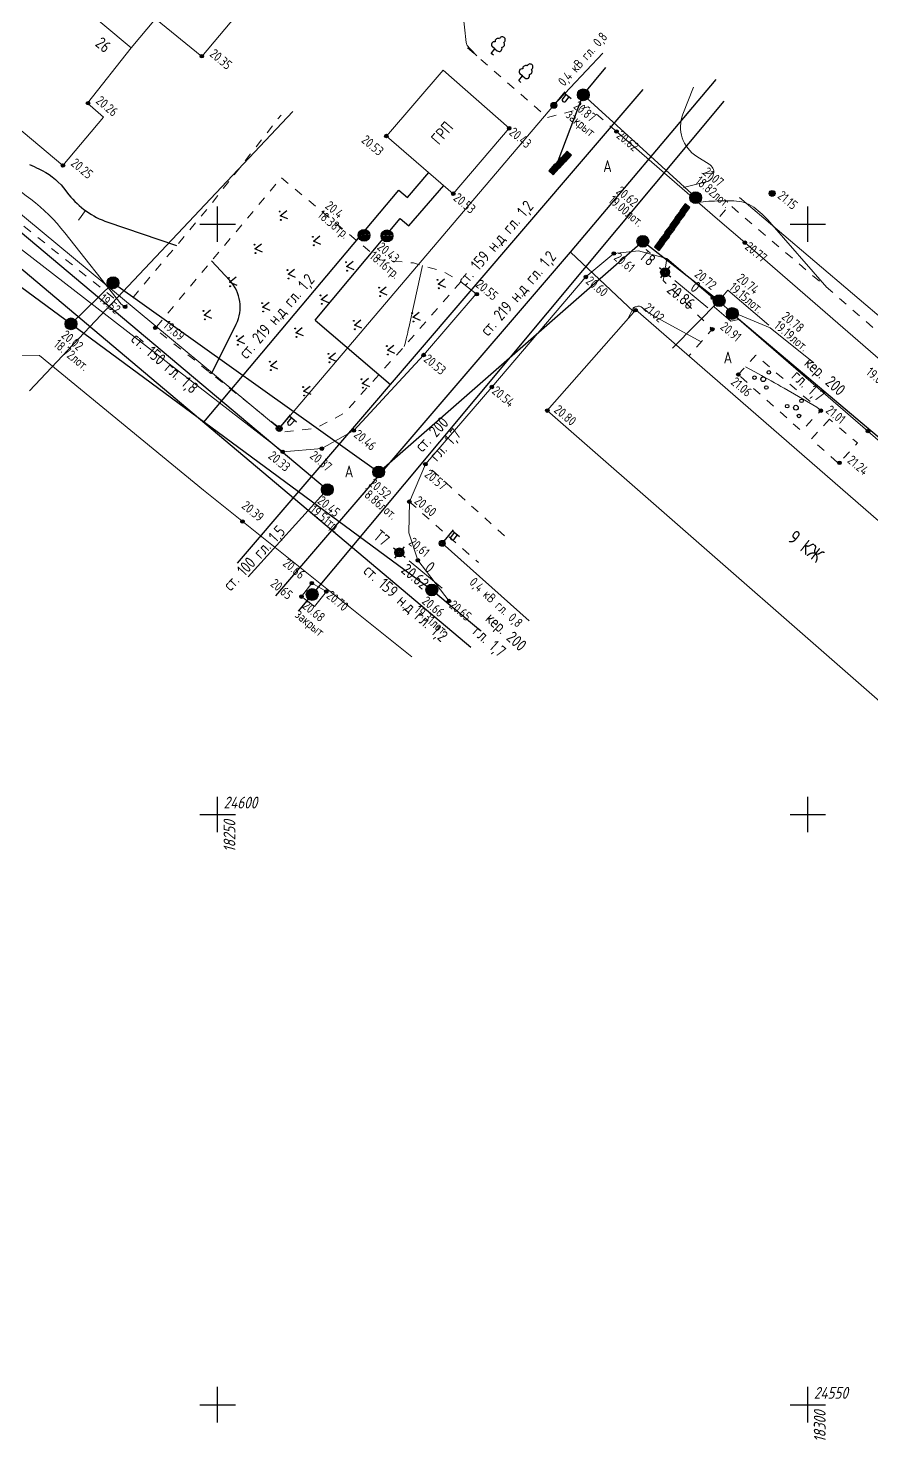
# Model space of a CAD drawing. Header units: metres. Extents: x 2491 to 4153, y 1142 to 2058.
# Drawn here: x 2826 to 2897.4, y 1553.3 to 1672.9 of the extents above; entities that cross this region are included whole.
import ezdxf
from ezdxf.enums import TextEntityAlignment as Align

# ---------------------------------------------------------------- set-up
doc = ezdxf.new("R2010")
doc.units = ezdxf.units.M
doc.linetypes.add('g5_01_5x1_5', pattern=[1.5, 0.75, -0.75])
for name, color, linetype, transparency in [('01_Геодезические пункты', 7, 'Continuous', 0.6), ('02_Сетка', 7, 'Continuous', 0.6), ('03_Здания и строения', 7, 'Continuous', 0.6), ('06_Инженерно-технические сооружения', 7, 'Continuous', 0.6), ('07_Объекты электропередачи', 7, 'Continuous', 0.6), ('10_Границы покрытий и угодий', 7, 'Continuous', 0.6), ('13_Растительность', 7, 'Continuous', 0.6), ('19_Горизонтали', 7, 'Continuous', 0.6), ('30_Канализация', 7, 'Continuous', 0.6), ('31_Водопровод', 7, 'Continuous', 0.6), ('33_Газопровод', 7, 'Continuous', 0.6), ('35_Телефон', 7, 'Continuous', 0.6), ('37_Кабель низкого напряжения', 7, 'Continuous', 0.6), ('44_Крышки колодцев', 7, 'Continuous', 0.6), ('61_Отметки высоты поверхности', 7, 'Continuous', 0.6)]:
    doc.layers.add(name, color=color, linetype=linetype, transparency=transparency)
doc.layers.add('Сетка', color=7, linetype='Continuous')
doc.styles.add('LIKE11', font='GOST_0.TTF')
doc.styles.add('LIKE14', font='GOST_0.TTF')
doc.styles.add('LIKE17', font='GOST_0.TTF')
doc.styles.add('LIKE32', font='GOST_0.TTF')
doc.styles.add('LIKE36', font='GOST_0.TTF')
doc.styles.add('Line_GUGK', font='GOST_0.TTF')
doc.styles.get("Standard").update_dxf_attribs({"font": 'GOST_0.TTF'})
doc.linetypes.add('g5_119_3', pattern='A,4,-1,[31,GUGK_2005.shx,S=0.1,R=0,X=0,Y=0],4,[31,GUGK_2005.shx,S=0.1,R=180,X=0,Y=0],-1', length=10)
doc.linetypes.add('g5_122_g', pattern='A,1,-1,1.5,-0.4,["Г",Line_GUGK,S=1,R=0,X=0,Y=-0.5],-1.5,1.5,-1,4,-1,4,-1,3', length=20.9)
doc.linetypes.add('g5_122_k', pattern='A,1,-1,1.5,-0.4,["К",Line_GUGK,S=1,R=0,X=0,Y=-0.5],-1.5,1.5,-1,4,-1,4,-1,3', length=20.9)
doc.linetypes.add('g5_122_kl', pattern='A,1,-1,1.5,-0.4,["Кл",Line_GUGK,S=1,R=0,X=0,Y=-0.5],-2.4,1.5,-1,4,-1,4,-1,3', length=21.8)
doc.linetypes.add('g5_122_v', pattern='A,1,-1,1.5,-0.4,["В",Line_GUGK,S=1,R=0,X=0,Y=-0.5],-1.5,1.5,-1,4,-1,4,-1,3', length=20.9)
doc.linetypes.add('g5_133_t', pattern='A,2,[27,GUGK_2005.shx,S=0.4,R=0,X=0,Y=0],2,-1,2,[27,GUGK_2005.shx,S=0.4,R=0,X=0,Y=0],2,-1,2,[27,GUGK_2005.shx,S=0.4,R=0,X=0,Y=0],2,-0.1,["V",Line_GUGK,S=1,R=0,X=0,Y=-0.5],-1', length=15.1)
doc.linetypes.add('g5_386_1', pattern='A,0,-0.75,[39,GUGK_2005.shx,S=0.5,R=0,X=0.55,Y=0],-0.75', length=1.5)

# ---------------------------------------------------------------- blocks, each defined once
blk = doc.blocks.new('g5_012')
at = {"color": 92}
for points in [[(0, -1.5), (0, 1.5)], [(-1.5, 0), (1.5, 0)]]:
    blk.add_lwpolyline(points, dxfattribs=at)
blk = doc.blocks.new('g5_416')
at = {"color": 0}
blk.add_lwpolyline([(0.36, 0.6), (0, 0), (-0.36, 0.6)], dxfattribs=at)
for centre in [(-0.36, 0), (0.36, 0)]:
    blk.add_circle(centre, 0.0375, dxfattribs=at)
blk = doc.blocks.new('g5_106_1a')
h = blk.add_hatch(color=255)
edge = h.paths.add_edge_path()
edge.add_arc((0, 0), 0.212, 0, 360)
at = {"color": 0}
blk.add_circle((0, 0), 0.25, dxfattribs=at)
blk = doc.blocks.new('g5_330')
blk.add_hatch(color=0).paths.add_polyline_path([(0.15, 0, 1), (-0.15, 0, 1)])
at = {"color": 0}
blk.add_circle((0, 0), 0.15, dxfattribs=at)
blk = doc.blocks.new('g5_394')
at = {"color": 0}
for centre, radius in [((0, 0), 0.2), ((0, 0.75), 0.15), ((-0.65, -0.37), 0.15), ((0.65, -0.37), 0.15)]:
    blk.add_circle(centre, radius, dxfattribs=at)
blk = doc.blocks.new('g5_117kb')
h = blk.add_hatch(color=255)
h.paths.add_polyline_path([(0.04, 0.04), (0.46, 0.04, 0.367426), (0.04, 0.46)])
h.paths.add_polyline_path([(-0.04, 0.46, 0.367426), (-0.46, 0.04), (-0.04, 0.04)])
h.paths.add_polyline_path([(-0.04, -0.04), (-0.46, -0.04, 0.367426), (-0.04, -0.46)])
h.paths.add_polyline_path([(0.04, -0.46, 0.367426), (0.46, -0.04), (0.04, -0.04)])
at = {"color": 0}
for points in [[(-0.5, 0), (0.5, 0)], [(0, 0.5), (0, -0.5)]]:
    blk.add_lwpolyline(points, dxfattribs=at)
blk.add_circle((0, 0), 0.5, dxfattribs=at)
blk = doc.blocks.new('g5_117kl')
h = blk.add_hatch(color=255)
h.paths.add_polyline_path([(0.42, 0.2, 0.633652), (-0.42, 0.2)])
h.paths.add_polyline_path([(-0.45, 0.12, 0.067116), (-0.46, 0, 0.067116), (-0.45, -0.12), (0.45, -0.12, 0.067116), (0.46, 0, 0.067116), (0.45, 0.12)])
h.paths.add_polyline_path([(-0.42, -0.2, 0.633652), (0.42, -0.2)])
at = {"color": 0}
for p, q in [((-0.47, 0.16), (0.47, 0.16)), ((-0.47, -0.16), (0.47, -0.16))]:
    blk.add_line(p, q, dxfattribs=at)
blk.add_circle((0, 0), 0.5, dxfattribs=at)
blk = doc.blocks.new('g5_128a')
h = blk.add_hatch(color=255)
h.paths.add_polyline_path([(-0.1625, 0.2125), (-0.3375, 0.2125), (-0.3375, -0.2125), (-0.1625, -0.2125)])
h.paths.add_polyline_path([(0.0875, 0.2125), (-0.0875, 0.2125), (-0.0875, -0.2125), (0.0875, -0.2125)])
h.paths.add_polyline_path([(0.3375, 0.2125), (0.1625, 0.2125), (0.1625, -0.2125), (0.3375, -0.2125)])
at = {"color": 0}
blk.add_lwpolyline([(-0.375, -0.25), (0.375, -0.25), (0.375, 0.25), (-0.375, 0.25)], close=True, dxfattribs=at)
for points in [[(-0.125, -0.25), (-0.125, 0.25)], [(0.125, -0.25), (0.125, 0.25)]]:
    blk.add_lwpolyline(points, dxfattribs=at)
blk = doc.blocks.new('g5_005_1')
h = blk.add_hatch(color=255)
edge = h.paths.add_edge_path()
edge.add_arc((0, 0), 0.338, 0, 360)
edge = h.paths.add_edge_path(flags=16)
edge.add_arc((0, 0), 0.1, 0, 360)
at = {"color": 0}
for p, q in [((-0.625, 0), (-0.375, 0)), ((0, 0.625), (0, 0.375)), ((0.375, 0), (0.625, 0)), ((0, -0.375), (0, -0.625))]:
    blk.add_line(p, q, dxfattribs=at)
for radius in [0.375, 0.0625]:
    blk.add_circle((0, 0), radius, dxfattribs=at)
blk = doc.blocks.new('g5_117g')
h = blk.add_hatch(color=255)
h.paths.add_polyline_path([(-0.46, 0, 0.177899), (-0.35, -0.3), (0.3, 0.35, 0.639215)])
h.paths.add_polyline_path([(-0.3, -0.35, 0.639215), (0.46, 0, 0.177899), (0.35, 0.3)])
at = {"color": 0}
blk.add_lwpolyline([(-0.35, -0.35), (0.35, 0.35)], dxfattribs=at)
blk.add_circle((0, 0), 0.5, dxfattribs=at)
blk = doc.blocks.new('g5_110_1c')
h = blk.add_hatch(color=255)
edge = h.paths.add_edge_path()
edge.add_arc((0, 0), 0.212, 0, 360)
edge = h.paths.add_edge_path(flags=16)
edge.add_arc((0, 0), 0.0975, 0, 360)
h = blk.add_hatch(color=0)
edge = h.paths.add_edge_path()
edge.add_arc((0, 0), 0.06, 0, 360)
at = {"color": 0}
for p, q in [((0, 0.25), (0, 1.5)), ((0, 1.38), (0.75, 1.38))]:
    blk.add_line(p, q, dxfattribs=at)
blk.add_lwpolyline([(0.2, 1.38), (0.2, 0.93, 1.040016), (0.55, 0.93), (0.55, 1.38)], format="xyb", dxfattribs=at)
for radius in [0.25, 0.06]:
    blk.add_circle((0, 0), radius, dxfattribs=at)
blk = doc.blocks.new('g5_117v')
h = blk.add_hatch(color=255)
h.paths.add_polyline_path([(-0.46, 0.04), (0.46, 0.04, 0.921954)])
h.paths.add_polyline_path([(0.46, -0.04), (-0.46, -0.04, 0.921954)])
at = {"color": 0}
blk.add_line((-0.5, 0), (0.5, 0), dxfattribs=at)
blk.add_circle((0, 0), 0.5, dxfattribs=at)
blk = doc.blocks.new('g5_367_1')
at = {"color": 0}
for points in [[(0, 0.5), (-0.26, 0.5)], [(0, 0.5), (0.26, 0.5)], [(0, 0), (0, 0.5)], [(0.25, 0), (0, 0)]]:
    blk.add_lwpolyline(points, dxfattribs=at)
for centre, start, end in [((-0.2, 1.16), 97.9406, 227.8197), ((0, 1.5), 90, 202.242), ((0, 1.5), 337.758, 90), ((0.2, 1.16), 312.1803, 82.0594), ((-0.26, 0.75), 115.6346, 270), ((0.26, 0.75), 270, 64.3654)]:
    blk.add_arc(centre, 0.25, start, end, dxfattribs=at)
blk = doc.blocks.new('g_scratch')
at = {"color": 0, "linetype": 'ByBlock', "lineweight": 15}
blk.add_line((0, 0), (1, 0), dxfattribs=at)

msp = doc.modelspace()

# ---------------------------------------------------------------- linework, layer by layer
at = {"color": 7, "linetype": 'Continuous', "lineweight": 5, "flags": 128}
for points in [[(2888.72, 1647.71), (2885.24, 1650.67), (2884.83, 1650.16)], [(2892.53, 1644.52), (2888.84, 1647.48), (2886.11, 1648.61)]]:
    msp.add_lwpolyline(points, dxfattribs=at)
at = {"layer": '01_Геодезические пункты', "color": 7, "lineweight": 20, "flags": 128}
for points in [[(2883.54, 1649.17), (2880.76, 1651.48)], [(2861.04, 1625.43), (2858.26, 1627.75)]]:
    msp.add_lwpolyline(points, dxfattribs=at)
at = {"layer": '03_Здания и строения', "color": 7, "linetype": 'Continuous', "lineweight": 20, "flags": 128}
for points in [[(2830.07, 1675.07), (2853.52, 1702.73), (2861.82, 1695.59), (2840.69, 1670.46), (2836.77, 1673.65), (2834.7, 1671.2), (2830.07, 1675.07)], [(2801.14, 1699.67), (2793.65, 1690.87), (2828.93, 1661.22), (2832.35, 1665.31), (2831.01, 1666.49), (2834.7, 1671.2), (2830.07, 1675.07), (2801.14, 1699.67)], [(2866.72, 1664.38), (2861.99, 1658.83), (2856.32, 1663.72), (2861.13, 1669.3), (2866.72, 1664.38)], [(2869.95, 1640.46), (2877.44, 1649), (2914.24, 1617), (2910.74, 1612.8), (2954.69, 1574.45), (2946.81, 1565.67), (2902.5, 1604.5), (2906.21, 1608.74), (2869.95, 1640.46)]]:
    msp.add_lwpolyline(points, dxfattribs=at)
at = {"layer": '06_Инженерно-технические сооружения', "color": 7, "linetype": 'Continuous', "lineweight": 20, "flags": 128}
msp.add_lwpolyline([(2850.01, 1625.85), (2849.13, 1624.71), (2850.22, 1623.87), (2851.24, 1625.14), (2850.01, 1625.85)], dxfattribs=at)
at = {"layer": '10_Границы покрытий и угодий', "color": 7, "linetype": 'Continuous', "lineweight": 20, "flags": 128}
for points in [[(2793.65, 1690.87), (2793.06, 1690.12), (2791.16, 1686.31), (2791.15, 1684.99), (2791.91, 1682.95), (2794.01, 1680.33), (2797.17, 1677.69), (2823.67, 1655.47), (2847.54, 1636.97), (2850.86, 1637.24), (2853.57, 1638.78), (2859.48, 1645.17), (2863.94, 1650.34), (2862.62, 1651.37)], [(2875.81, 1664.1), (2884.38, 1656.69), (2886.69, 1654.69), (2901.38, 1641.98), (2918.27, 1627.17)], [(2954.69, 1574.45), (2955.84, 1579.62), (2954.31, 1582.57), (2950.08, 1586.28), (2919.36, 1613.12), (2919.47, 1615.82), (2919.06, 1618.11), (2918.02, 1620.35), (2916.45, 1621.88), (2897.11, 1638.73), (2886.17, 1648.19), (2885.51, 1648.03), (2884.11, 1649.21), (2883.97, 1650.01), (2880.09, 1653.35), (2877.68, 1654), (2875.59, 1653.77), (2873.22, 1651.78), (2865.26, 1642.46), (2859.63, 1635.93), (2858.27, 1632.74), (2858.23, 1630.12), (2858.99, 1627.78), (2861.63, 1624.33)], [(2822.72, 1645.15), (2826.95, 1645.12), (2840.83, 1633.71), (2858.47, 1619.61)]]:
    msp.add_lwpolyline(points, dxfattribs=at)
at = {"layer": '10_Границы покрытий и угодий', "color": 7, "linetype": 'g5_01_5x1_5', "lineweight": 20, "flags": 128}
for points in [[(2791.15, 1684.99), (2798.76, 1678.52), (2807.79, 1670.82), (2817.92, 1662.2), (2824.65, 1656.85), (2834.19, 1649.23), (2841.51, 1657.99), (2847.4, 1665.5)], [(2875.81, 1664.1), (2873.41, 1666.2), (2869.97, 1665.28), (2862.71, 1671.61)], [(2862.62, 1651.37), (2858.06, 1646.15), (2852.73, 1640.22), (2850.32, 1638.96), (2847.68, 1638.66), (2836.72, 1647.41), (2847.43, 1660.2), (2855.78, 1653.22), (2858.61, 1652.97), (2861.2, 1652.22), (2862.62, 1651.37)], [(2905.21, 1647.02), (2901.85, 1643.68), (2900.04, 1645.32), (2894.16, 1650.45), (2887.64, 1655.97), (2885.41, 1657.88), (2884.38, 1656.69)], [(2880.09, 1653.35), (2879.78, 1651.48), (2883.92, 1647.36), (2881.94, 1645.09)], [(2886.12, 1643.51), (2887.62, 1645.15), (2893.12, 1640.46), (2891.48, 1638.74), (2886.12, 1643.51)], [(2893.85, 1639.73), (2892.31, 1638.05), (2894.64, 1635.98), (2896.22, 1637.72), (2893.85, 1639.73)], [(2866.32, 1629.86), (2859.63, 1635.93)], [(2858.27, 1632.74), (2864.12, 1627.59)]]:
    msp.add_lwpolyline(points, dxfattribs=at)
at = {"layer": '13_Растительность', "color": 92, "linetype": 'g5_386_1', "lineweight": 20, "flags": 128}
msp.add_lwpolyline([(2886.24, 1658.52), (2902.19, 1644.96), (2921.61, 1628.15)], dxfattribs=at)
at = {"layer": '19_Горизонтали', "color": 32, "linetype": 'Continuous', "lineweight": 20, "flags": 128}
for points, elevation in [([(2856.54, 1689.31), (2861.26, 1679.61, -0.087208), (2862.8, 1674.25), (2863.08, 1671.64, 0.167814), (2863.24, 1671.3), (2863.24, 1671.3, -0.006805), (2863.51, 1671.01), (2863.98, 1670.5)], 20.5), ([(2882.34, 1667.86), (2881.44, 1665.57, 0.36357), (2882.63, 1661.99), (2883.66, 1661.35, -0.666309), (2883.42, 1659.84), (2881.49, 1659.37)], 21), ([(2833.86, 1649.49), (2829.08, 1655.53, 0.12137), (2822.76, 1660.43), (2820.62, 1661.38, -0.027963), (2817.45, 1663.01), (2815.91, 1663.91)], 19.5), ([(2893.64, 1650.89), (2888.81, 1656.43, 0.056771), (2887.44, 1657.68), (2887.44, 1657.68, 0.159575), (2885.75, 1658.22), (2884.35, 1658.22, 0.022822), (2883.39, 1658.17), (2882.92, 1658.12)], 21), ([(2857.84, 1645.9), (2857.91, 1646.15, 0.015394), (2858.04, 1646.66), (2858.06, 1646.76, 0.000255), (2858.22, 1647.47), (2859.39, 1652.75)], 20.5), ([(2876.77, 1648.24), (2877.2, 1649.07, -0.082237), (2877.29, 1649.19), (2877.31, 1649.2, -0.172128), (2877.4, 1649.24), (2877.4, 1649.24, 0.065366), (2877.5, 1649.26), (2877.61, 1649.3, -0.260542), (2877.91, 1649.25), (2878.17, 1649.04, 0.045596), (2879.01, 1648.47), (2883, 1646.3)], 21), ([(2886.73, 1644.18), (2887.83, 1643.58, -0.006028), (2890.01, 1642.35), (2892.77, 1640.76)], 21)]:
    msp.add_lwpolyline(points, format="xyb", dxfattribs=dict(at, elevation=elevation))
at = {"layer": '19_Горизонтали', "color": 32, "linetype": 'Continuous', "lineweight": 30, "elevation": 20, "flags": 128}
for points in [[(2826.1, 1661.31, 0.008648), (2826.87, 1660.95), (2826.87, 1660.95, -0.12137), (2828.98, 1659.32), (2829.43, 1658.75, 0.144311), (2832.72, 1656.43), (2838.55, 1654.45)], [(2841.29, 1643.73), (2841.4, 1643.66, 0.450946), (2841.58, 1643.7), (2843.6, 1647.78, 0.312174), (2843.06, 1651.48), (2841.51, 1653.14)]]:
    msp.add_lwpolyline(points, format="xyb", dxfattribs=at)
at = {"layer": '30_Канализация', "color": 12, "linetype": 'g5_122_k', "lineweight": 30, "flags": 128}
for points in [[(2746.21, 1712.03), (2781.99, 1684.34), (2821.67, 1653.65), (2829.61, 1647.81), (2860.17, 1625.27), (2864.29, 1621.83)], [(2829.61, 1647.81), (2833.17, 1651.29), (2855.67, 1635.26), (2878.05, 1654.8), (2884.51, 1649.77), (2885.62, 1648.69)], [(2880.55, 1645.74), (2884.51, 1649.77)], [(2885.62, 1648.69), (2902.05, 1634.82), (2908.81, 1628.98), (2919.63, 1620.37), (2928.83, 1631.14)]]:
    msp.add_lwpolyline(points, dxfattribs=at)
at = {"layer": '30_Канализация', "color": 42, "linetype": 'g5_122_kl', "lineweight": 30, "flags": 128}
for points in [[(2870.86, 1661.62), (2873, 1667.21), (2874.91, 1669.52)], [(2873, 1667.21), (2882.51, 1658.53)]]:
    msp.add_lwpolyline(points, dxfattribs=at)
at = {"layer": '31_Водопровод', "color": 94, "linetype": 'g5_122_v', "lineweight": 30, "flags": 128}
for points in [[(2811.31, 1667.38), (2851.32, 1633.77)], [(2848.89, 1623.46), (2884.93, 1666.68)], [(2844.62, 1626.38), (2851.32, 1633.77)]]:
    msp.add_lwpolyline(points, dxfattribs=at)
at = {"layer": '33_Газопровод', "color": 132, "linetype": 'g5_122_g', "lineweight": 30, "flags": 128}
for points in [[(2749.36, 1716.72), (2763.26, 1704.83), (2863.49, 1620.41)], [(2846.95, 1624.78), (2871.93, 1653.87), (2884.27, 1668.5)], [(2843.72, 1627.54), (2878.06, 1667.65)], [(2840.86, 1639.47), (2857.38, 1659.12), (2858.11, 1658.51), (2859.92, 1660.62)], [(2850.28, 1648.13), (2857.49, 1656.72), (2858.22, 1656.12), (2861.2, 1659.52)], [(2871.93, 1653.87), (2877.28, 1648.82)], [(2850.28, 1648.13), (2856.66, 1642.66)]]:
    msp.add_lwpolyline(points, dxfattribs=at)
at = {"layer": '35_Телефон', "color": 6, "linetype": 'g5_133_t', "lineweight": 20, "flags": 128}
msp.add_lwpolyline([(2826.08, 1642.13), (2848.4, 1665.81)], dxfattribs=at)
at = {"layer": '37_Кабель низкого напряжения', "color": 1, "linetype": 'g5_119_3', "lineweight": 20, "flags": 128}
for points in [[(2808.58, 1710.01), (2804.77, 1713.37), (2813, 1734.9), (2792.37, 1751.34), (2777.96, 1734.95), (2763.17, 1717.64), (2762.1, 1713.77), (2764.33, 1709.53), (2782.39, 1694.48), (2799.11, 1678.89), (2847.25, 1638.94), (2870.51, 1666.32), (2874.65, 1670.74)], [(2861.05, 1629.22), (2868.42, 1622.66)]]:
    msp.add_lwpolyline(points, dxfattribs=at)

# ---------------------------------------------------------------- block references
at = {"layer": '01_Геодезические пункты', "color": 7, "linetype": 'Continuous', "lineweight": 20, "rotation": 320.2244407250127}
for p in [(2879.93, 1652.18, 20.86), (2857.42, 1628.45, 20.62)]:
    msp.add_blockref('g5_005_1', p, dxfattribs=at)
at = {"layer": '02_Сетка', "color": 92, "linetype": 'Continuous', "lineweight": 15, "ltscale": 0.5}
for p in [(2842.03, 1656.26), (2892.03, 1656.26), (2842.03, 1606.26), (2892.03, 1606.26), (2842.03, 1556.26), (2892.03, 1556.26)]:
    msp.add_blockref('g5_012', p, dxfattribs=at)
at = {"layer": '06_Инженерно-технические сооружения', "color": 7, "linetype": 'Continuous', "lineweight": 20}
for p, rotation in [((2871.57, 1661.99, 20.59), 228.1940694444445), ((2870.51, 1660.89, 20.59), 228.1940699250813), ((2871.05, 1661.45, 20.59), 228.1940694444445), ((2881.19, 1656.93, 19.09), 231.8710083333333), ((2881.61, 1657.52, 19.12), 231.8710075338719), ((2880.32, 1655.7, 19.05), 231.8710083333333), ((2880.76, 1656.31, 19.09), 231.8710083333333), ((2879.45, 1654.47, 19.04), 231.8710083333333), ((2879.89, 1655.08, 19.05), 231.8710083333333)]:
    msp.add_blockref('g5_128a', p, dxfattribs=dict(at, rotation=rotation))
at = {"layer": '07_Объекты электропередачи', "color": 7, "linetype": 'Continuous', "lineweight": 20, "rotation": 320.2244407250127}
for name, p in [('g5_110_1c', (2870.51, 1666.32, 20.66)), ('g5_106_1a', (2889, 1658.86, 21.15)), ('g5_110_1c', (2847.25, 1638.94, 20.4)), ('g5_110_1c', (2861.05, 1629.22, 20.82))]:
    msp.add_blockref(name, p, dxfattribs=at)
at = {"layer": '13_Растительность', "color": 92, "linetype": 'Continuous', "lineweight": 20, "rotation": 320.2655484459036}
for name, p in [('g5_367_1', (2865.19, 1670.72)), ('g5_367_1', (2867.53, 1668.42)), ('g5_394', (2888.24, 1643.12)), ('g5_394', (2891.01, 1640.71))]:
    msp.add_blockref(name, p, dxfattribs=at)
at = {"layer": '13_Растительность', "color": 92, "linetype": 'Continuous', "lineweight": 20, "ltscale": 0.5, "rotation": 277.5631784342272}
for p in [(2847.33, 1656.97), (2850.14, 1654.82), (2845.19, 1654.16), (2847.99, 1652.01), (2852.95, 1652.67), (2843.04, 1651.35), (2860.71, 1651.18), (2850.8, 1649.86), (2855.76, 1650.52), (2840.89, 1648.55), (2845.84, 1649.21), (2858.56, 1648.37), (2853.61, 1647.71), (2843.69, 1646.4), (2848.65, 1647.06), (2851.46, 1644.91), (2856.41, 1645.57), (2846.5, 1644.25), (2854.27, 1642.76), (2849.31, 1642.1)]:
    msp.add_blockref('g5_416', p, dxfattribs=at)
at = {"layer": '19_Горизонтали', "color": 32, "linetype": 'Continuous', "lineweight": -3}
for p, rotation in [((2884.05, 1660.53, 21), 177.7700848487306), ((2830.84, 1657.4, 20), 233.1545725263682)]:
    msp.add_blockref('g_scratch', p, dxfattribs=dict(at, rotation=rotation))
at = {"layer": '44_Крышки колодцев', "color": 7, "linetype": 'Continuous', "lineweight": 20}
for name, p, rotation in [('g5_117kl', (2873, 1667.21, 20.87), 320.2655484459036), ('g5_117kl', (2882.52, 1658.5, 21.07), 320.2244407250127), ('g5_117g', (2854.43, 1655.31, 20.4), 320.2244407250127), ('g5_117g', (2856.37, 1655.26, 20.43), 320.2244407250127), ('g5_117kb', (2878.05, 1654.8, 20.62), 320.2244407250127), ('g5_117kb', (2833.17, 1651.29), 320.2655484459036), ('g5_117kb', (2884.51, 1649.77, 20.74), 320.2244407250127), ('g5_117kb', (2885.62, 1648.69, 20.78), 320.2244407250127), ('g5_117kb', (2829.61, 1647.81, 20.02), 320.2244407250127), ('g5_117kb', (2855.67, 1635.26, 20.52), 320.2244407250127), ('g5_117v', (2851.32, 1633.77, 20.45), 320.2244407250127), ('g5_117v', (2850.04, 1624.88, 20.68), 320.2244407250127), ('g5_117kb', (2860.17, 1625.27, 20.66), 320.2244407250127)]:
    msp.add_blockref(name, p, dxfattribs=dict(at, rotation=rotation))
at = {"layer": '61_Отметки высоты поверхности', "color": 7, "linetype": 'Continuous', "lineweight": 20}
for p, rotation in [((2840.69, 1670.48), 320.1837874390728), ((2831.05, 1666.5), 320.1837874390728), ((2866.72, 1664.38, 20.43), 320.2244407250127), ((2856.32, 1663.72, 20.53), 320.2244407250127), ((2875.81, 1664.1, 20.62), 320.2244407250127), ((2828.93, 1661.22), 320.1837874390728), ((2861.99, 1658.83, 20.53), 320.2244407250127), ((2886.69, 1654.69, 20.77), 320.2244407250127), ((2875.59, 1653.77, 20.61), 320.2244407250127), ((2873.22, 1651.78, 20.59), 320.2244407250127), ((2863.98, 1650.32), 320.1837874390728), ((2883.97, 1650.01, 20.72), 320.2244407250127), ((2834.19, 1649.25), 320.1837874390728), ((2877.43, 1648.97), 320.1837874390728), ((2836.75, 1647.48), 320.1837874390728), ((2883.93, 1647.35), 320.1837874390728), ((2859.48, 1645.17, 20.53), 320.2244407250127), ((2886.14, 1643.52), 320.1837874390728), ((2865.26, 1642.46, 20.55), 320.2244407250127), ((2869.95, 1640.46, 20.8), 320.2244407250127), ((2893.12, 1640.45), 320.1837874390728), ((2853.57, 1638.78, 20.46), 320.2244407250127), ((2897.11, 1638.73, 20.97), 320.2244407250127), ((2847.54, 1636.97, 20.33), 320.2244407250127), ((2850.86, 1637.24, 20.37), 320.2244407250127), ((2859.63, 1635.93, 20.57), 320.2244407250127), ((2894.7, 1636.04), 320.1837874390728), ((2858.27, 1632.74, 20.6), 320.2244407250127), ((2844.14, 1631.07), 320.1837874390728), ((2858.99, 1627.78, 20.61), 320.2244407250127), ((2850.01, 1625.85, 20.66), 320.2244407250127), ((2849.13, 1624.71, 20.65), 320.2244407250127), ((2851.24, 1625.14, 20.7), 320.2244407250127), ((2861.63, 1624.33, 20.65), 320.2244407250127)]:
    msp.add_blockref('g5_330', p, dxfattribs=dict(at, rotation=rotation))

# ---------------------------------------------------------------- texts
at = {"color": 7, "linetype": 'Continuous', "lineweight": 15, "ltscale": 0.5, "style": 'LIKE11'}
for s, rotation, p in [('закрыт', 320.2655, (2871.46, 1665.37)), ('20.87', 320.2655, (2872.1, 1666.14)), ('21.07', 320.2244, (2883.06, 1660.54)), ('18.82лот.', 320.2244, (2882.42, 1659.78)), ('19.00лот.', 320.2244, (2875.07, 1658.16)), ('20.62', 320.2244, (2875.71, 1658.93)), ('18.38тр.', 320.2244, (2850.43, 1656.91)), ('20.4', 320.2244, (2851.07, 1657.68)), ('18.16тр.', 320.2244, (2854.83, 1653.42)), ('20.43', 320.2244, (2855.47, 1654.19)), ('19.15лот.', 320.2244, (2885.29, 1650.77)), ('20.74', 320.2244, (2885.93, 1651.54)), ('20.78', 320.2244, (2889.74, 1648.31)), ('19.19лот.', 320.2244, (2889.1, 1647.54)), ('18.72лот.', 320.2244, (2828.08, 1645.96)), ('20.02', 320.2244, (2828.72, 1646.73)), ('19.02тр.', 320.2244, (2896.88, 1643.59)), ('20.52', 320.2244, (2854.78, 1634.18)), ('18.86лот.', 320.2244, (2854.14, 1633.41)), ('19.51тр.', 320.2244, (2849.78, 1631.93)), ('20.45', 320.2244, (2850.42, 1632.69)), ('20.68', 320.2244, (2849.15, 1623.8)), ('19.31лот.', 320.2244, (2858.63, 1623.43)), ('20.66', 320.2244, (2859.27, 1624.2)), ('закрыт', 320.2244, (2848.51, 1623.04))]:
    msp.add_text(s, height=0.8, rotation=rotation, dxfattribs=at).set_placement(p)
at = {"layer": '01_Геодезические пункты', "color": 7, "linetype": 'Continuous', "lineweight": 20, "ltscale": 0.5, "style": 'LIKE36'}
for s, p in [('T8', (2877.64, 1653.43)), ('20.86', (2879.99, 1650.57)), ('0', (2881.98, 1650.73)), ('T7', (2855.14, 1629.69)), ('20.62', (2857.49, 1626.83)), ('0', (2859.48, 1626.99))]:
    msp.add_text(s, height=1, rotation=320.2244, dxfattribs=at).set_placement(p)
at = {"layer": '03_Здания и строения', "color": 7, "linetype": 'Continuous', "lineweight": 15}
for s, height, rotation, style, p in [('26', 1, 320.5453, 'LIKE36', (2831.59, 1671.42)), ('9 КЖ', 1.2, 321.9117, 'LIKE14', (2890.23, 1629.48))]:
    msp.add_text(s, height=height, rotation=rotation, dxfattribs=dict(at, style=style)).set_placement(p)
at = {"layer": '07_Объекты электропередачи', "color": 7, "linetype": 'Continuous', "lineweight": 15, "ltscale": 0.5, "style": 'LIKE11'}
msp.add_text('21.15', height=0.8, rotation=320.2244, dxfattribs=at).set_placement((2889.39, 1658.54))
at = {"layer": '10_Границы покрытий и угодий', "color": 7, "linetype": 'Continuous', "lineweight": 15, "style": 'LIKE11'}
for p in [(2874.69, 1660.67), (2884.89, 1644.46), (2852.8, 1634.81)]:
    msp.add_text('А', height=1, dxfattribs=at).set_placement(p)
at = {"layer": '30_Канализация', "color": 12, "linetype": 'Continuous', "lineweight": 15, "style": 'LIKE32'}
for s, p in [('кер. 200', (2891.65, 1644.37)), ('гл. 1,7', (2890.56, 1643.27)), ('кер. 200', (2864.64, 1622.73)), ('гл. 1,7', (2863.56, 1621.62))]:
    msp.add_text(s, height=1, rotation=317.7132, dxfattribs=at).set_placement(p)
at = {"layer": '31_Водопровод', "color": 94, "linetype": 'Continuous', "lineweight": 15, "style": 'LIKE32'}
for s, rotation, p in [('ст. 150 гл. 1,8', 318.8282, (2834.62, 1646.39)), ('ст. 200', 46.9063, (2859.37, 1636.89)), ('гл. 1,7', 46.9063, (2860.59, 1636.09)), ('ст. 100 гл. 1,5', 46.9063, (2843.13, 1625.12))]:
    msp.add_text(s, height=1, rotation=rotation, dxfattribs=at).set_placement(p)
at = {"layer": '33_Газопровод', "color": 7, "linetype": 'Continuous', "lineweight": 15, "style": 'LIKE14'}
msp.add_text('ГРП', height=1, rotation=49.0915, dxfattribs=at).set_placement((2860.77, 1662.91))
at = {"layer": '33_Газопровод', "color": 132, "linetype": 'Continuous', "lineweight": 15, "style": 'LIKE32'}
for s, rotation, p in [('ст. 159 н.д гл. 1,2', 49.0915, (2863, 1650.95)), ('ст. 219 н.д гл. 1,2', 49.0915, (2864.94, 1646.71)), ('ст. 219 н.д гл. 1,2', 49.0915, (2844.48, 1644.77)), ('ст. 159 н.д гл. 1,2', 318.1691, (2854.3, 1626.76))]:
    msp.add_text(s, height=1, rotation=rotation, dxfattribs=at).set_placement(p)
at = {"layer": '37_Кабель низкого напряжения', "color": 1, "linetype": 'Continuous', "lineweight": 15, "style": 'LIKE32'}
for rotation, p in [(48.2892, (2871.38, 1667.88)), (317.428, (2863.29, 1625.82))]:
    msp.add_text('0,4 кВ гл. 0,8', height=0.8, rotation=rotation, dxfattribs=at).set_placement(p)
at = {"layer": '61_Отметки высоты поверхности', "color": 7, "linetype": 'Continuous', "lineweight": 15, "ltscale": 0.5, "style": 'LIKE17'}
for s, rotation, p in [('20.35', 320.1838, (2841.29, 1670.56, 4.27)), ('20.26', 320.1838, (2831.65, 1666.58, 4.27)), ('20.43', 320.2244, (2866.65, 1663.91)), ('20.53', 320.2244, (2854.14, 1663.26)), ('20.62', 320.2244, (2875.75, 1663.64)), ('20.25', 320.1838, (2829.53, 1661.3, 4.27)), ('20.53', 320.2244, (2861.93, 1658.36)), ('20.61', 320.2244, (2875.52, 1653.31)), ('20.77', 320.2244, (2886.63, 1654.22)), ('20.72', 320.2244, (2882.36, 1651.89)), ('20.55', 320.1838, (2863.82, 1651.02)), ('20.60', 320.2244, (2873.15, 1651.31)), ('19.52', 320.1838, (2831.93, 1649.8, 4.27)), ('21.02', 320.1838, (2878.03, 1649.05, 4.27)), ('19.69', 320.1838, (2837.35, 1647.56, 4.27)), ('20.91', 320.1838, (2884.53, 1647.44, 4.27)), ('20.53', 320.2244, (2859.42, 1644.7)), ('21.06', 320.1838, (2885.44, 1642.76, 4.27)), ('20.54', 320.2244, (2865.2, 1642)), ('20.80', 320.2244, (2870.45, 1640.4)), ('21.01', 320.1838, (2893.47, 1640.37, 4.27)), ('20.46', 320.2244, (2853.5, 1638.31)), ('20.33', 320.2244, (2846.25, 1636.5)), ('20.37', 320.2244, (2849.77, 1636.52)), ('21.24', 320.1838, (2895.3, 1636.13, 4.27)), ('20.57', 320.2244, (2859.49, 1634.94)), ('20.39', 320.1838, (2844, 1632.28, 4.27)), ('20.60', 320.2244, (2858.62, 1632.69)), ('20.61', 320.2244, (2858.14, 1629.18)), ('20.66', 320.2244, (2847.48, 1627.41)), ('20.65', 320.2244, (2846.43, 1625.68)), ('20.70', 320.2244, (2851.18, 1624.67)), ('20.65', 320.2244, (2861.57, 1623.86))]:
    msp.add_text(s, height=0.8, rotation=rotation, dxfattribs=at).set_placement(p)
at = {"layer": 'Сетка', "color": 3, "oblique": 15}
for s, p in [('24600', (2842.53, 1606.76)), ('24550', (2892.53, 1556.76))]:
    msp.add_text(s, height=1, dxfattribs=at).set_placement(p)
for s, p in [('18250', (2842.53, 1605.76)), ('18300', (2892.53, 1555.76))]:
    msp.add_text(s, height=1, rotation=90, dxfattribs=at).set_placement(p, align=Align.TOP_RIGHT)

doc.saveas('drawing.dxf')
